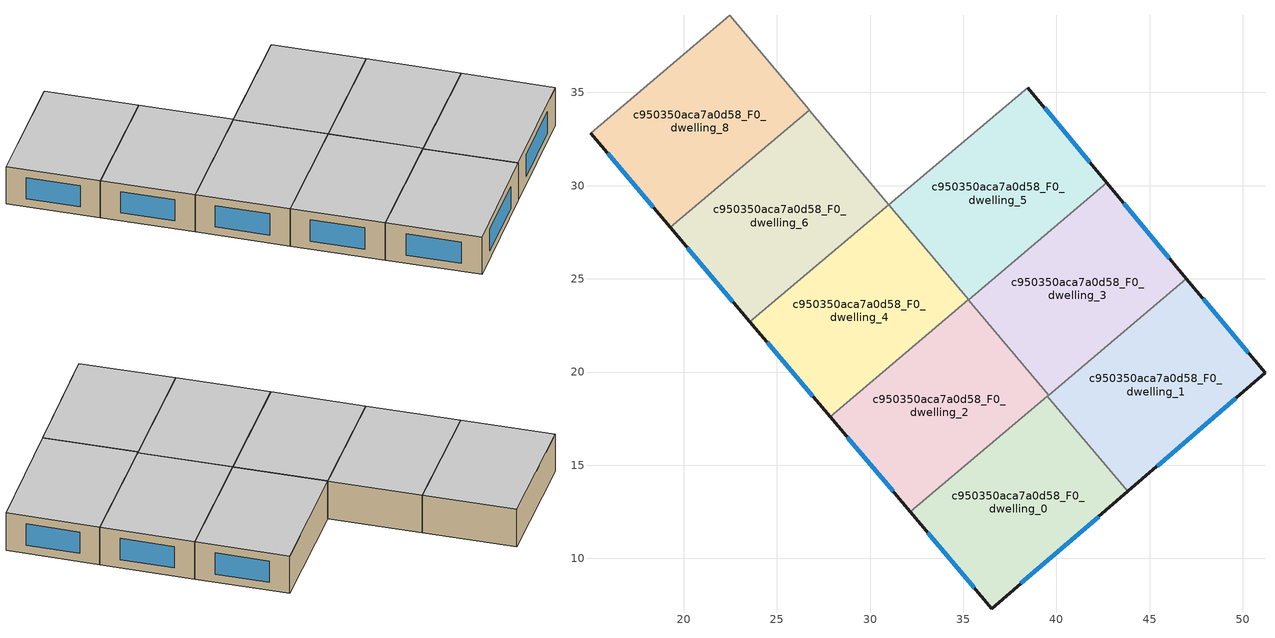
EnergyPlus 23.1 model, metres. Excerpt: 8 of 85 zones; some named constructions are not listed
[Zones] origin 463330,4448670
c950350aca7a0d58_F0_dwelling_0
 floor ground (EU_floor_Construction): 39.5,18.7 43.82,13.59 36.54,7.31 32.16,12.5 z0
 wall outside (EU_wall_Construction): 32.16,12.5 36.54,7.31 43.82,13.59 z0:3
 wall to c950350aca7a0d58_F0_dwelling_1 (EU_wall_Construction): 43.82,13.59 39.5,18.7 z0:3
 wall to c950350aca7a0d58_F0_dwelling_2 (EU_wall_Construction): 39.5,18.7 32.16,12.5 z0:3
 window (EU_Window_Construction): 38.1,8.66 42.26,12.25 / 33.1,11.39 35.6,8.42 z0.64:2.36
 ceiling to c950350aca7a0d58_F1_dwelling_0 (EU_floor_Construction): 43.82,13.59 39.5,18.7 32.16,12.5 36.54,7.31 z3
c950350aca7a0d58_F0_dwelling_1
 floor ground (EU_floor_Construction): 46.98,25.02 51.19,19.95 43.82,13.59 39.5,18.7 z0
 wall outside (EU_wall_Construction): 43.82,13.59 51.19,19.95 46.98,25.02 z0:3
 wall to c950350aca7a0d58_F0_dwelling_3 (EU_wall_Construction): 46.98,25.02 39.58,18.77 z0:3
 wall to c950350aca7a0d58_F0_dwelling_2 (EU_wall_Construction): 39.58,18.77 39.5,18.7 z0:3
 window (EU_Window_Construction): 45.4,14.95 49.61,18.59 / 50.29,21.04 47.88,23.93 z0.64:2.36
 ceiling to c950350aca7a0d58_F1_dwelling_1 (EU_floor_Construction): 51.19,19.95 46.98,25.02 39.5,18.7 43.82,13.59 z3
c950350aca7a0d58_F0_dwelling_2
 floor ground (EU_floor_Construction): 35.27,23.87 39.58,18.77 32.16,12.5 27.85,17.6 z0
 wall outside (EU_wall_Construction): 27.85,17.6 32.16,12.5 z0:3
 wall to c950350aca7a0d58_F0_dwelling_3 (EU_wall_Construction): 39.58,18.77 35.27,23.87 z0:3
 wall to c950350aca7a0d58_F0_dwelling_4 (EU_wall_Construction): 35.27,23.87 27.85,17.6 z0:3
 window (EU_Window_Construction): 28.78,16.51 31.24,13.59 z0.64:2.36
 ceiling to c950350aca7a0d58_F1_dwelling_2 (EU_floor_Construction): 39.58,18.77 35.27,23.87 27.85,17.6 32.16,12.5 z3
c950350aca7a0d58_F0_dwelling_3
 floor ground (EU_floor_Construction): 42.71,30.15 46.98,25.02 39.58,18.77 35.27,23.87 z0
 wall outside (EU_wall_Construction): 46.98,25.02 42.71,30.15 z0:3
 wall to c950350aca7a0d58_F0_dwelling_5 (EU_wall_Construction): 42.71,30.15 35.29,23.88 z0:3
 wall to c950350aca7a0d58_F0_dwelling_4 (EU_wall_Construction): 35.29,23.88 35.27,23.86 z0:3
 window (EU_Window_Construction): 46.07,26.11 43.63,29.05 z0.64:2.36
 ceiling to c950350aca7a0d58_F1_dwelling_3 (EU_floor_Construction): 46.98,25.02 42.71,30.15 35.27,23.87 39.58,18.77 z3
c950350aca7a0d58_F0_dwelling_4
 floor ground (EU_floor_Construction): 31,28.97 35.29,23.88 27.85,17.6 23.56,22.68 z0
 wall outside (EU_wall_Construction): 23.56,22.68 27.85,17.6 z0:3
 wall to c950350aca7a0d58_F0_dwelling_5 (EU_wall_Construction): 35.29,23.88 31,28.97 z0:3
 wall to c950350aca7a0d58_F0_dwelling_6 (EU_wall_Construction): 31,28.97 23.56,22.68 z0:3
 window (EU_Window_Construction): 24.48,21.59 26.93,18.69 z0.64:2.36
 ceiling to c950350aca7a0d58_F1_dwelling_4 (EU_floor_Construction): 35.29,23.88 31,28.97 23.56,22.68 27.85,17.6 z3
c950350aca7a0d58_F0_dwelling_5
 floor ground (EU_floor_Construction): 38.46,35.26 42.71,30.15 35.29,23.88 31,28.97 z0
 wall outside (EU_wall_Construction): 42.71,30.15 38.46,35.26 z0:3
 wall to c950350aca7a0d58_F0_dwelling_7 (EU_wall_Construction): 38.46,35.26 31.02,28.98 z0:3
 wall to c950350aca7a0d58_F0_dwelling_6 (EU_wall_Construction): 31.02,28.98 31,28.97 z0:3
 window (EU_Window_Construction): 41.8,31.24 39.37,34.17 z0.64:2.36
 ceiling to c950350aca7a0d58_F1_dwelling_5 (EU_floor_Construction): 42.71,30.15 38.46,35.26 31,28.97 35.29,23.88 z3
c950350aca7a0d58_F0_dwelling_6
 floor ground (EU_floor_Construction): 26.73,34.05 31.02,28.98 23.56,22.68 19.28,27.76 z0
 wall outside (EU_wall_Construction): 19.28,27.76 23.56,22.68 z0:3
 wall to c950350aca7a0d58_F0_dwelling_7 (EU_wall_Construction): 31.02,28.98 26.73,34.05 z0:3
 wall to c950350aca7a0d58_F0_dwelling_8 (EU_wall_Construction): 26.73,34.05 19.28,27.76 z0:3
 window (EU_Window_Construction): 20.19,26.67 22.64,23.77 z0.64:2.36
 ceiling to c950350aca7a0d58_F1_dwelling_6 (EU_floor_Construction): 31.02,28.98 26.73,34.05 19.28,27.76 23.56,22.68 z3
c950350aca7a0d58_F0_dwelling_8
 floor ground (EU_floor_Construction): 22.48,39.13 26.75,34.07 19.28,27.76 15,32.82 z0
 wall outside (EU_wall_Construction): 15,32.82 19.28,27.76 z0:3
 wall to c950350aca7a0d58_F0_dwelling_9 (EU_wall_Construction): 26.75,34.07 22.48,39.13 z0:3
 wall to c950350aca7a0d58_F0_dwelling_10 (EU_wall_Construction): 22.48,39.13 15,32.82 z0:3
 wall to c950350aca7a0d58_F0_dwelling_7 (EU_wall_Construction): 26.73,34.05 26.75,34.07 z0:3
 window (EU_Window_Construction): 15.92,31.73 18.36,28.84 z0.64:2.36
 ceiling to c950350aca7a0d58_F1_dwelling_8 (EU_floor_Construction): 26.75,34.07 22.48,39.13 15,32.82 19.28,27.76 z3
[SCHEDULE:FILE] Column Number=1; Rows to Skip at Top=0; Number of Hours of Data=8760; Column Separator=Comma; Interpolate to Timestep=No; Minutes per Item=60; Adjust Schedule for Daylight Savings=Yes
Name | File
EU_Step8_GainSchedule_c950350aca7a0d58_F3_dwelling_9_f000 | ../../schedules/c950350aca7a0d58/c950350aca7a0d58_F3_dwelling_9_f000_gain.csv
EU_Step8_GainSchedule_c950350aca7a0d58_F3_dwelling_10_f000 | ../../schedules/c950350aca7a0d58/c950350aca7a0d58_F3_dwelling_10_f000_gain.csv
EU_Step8_GainSchedule_c950350aca7a0d58_F3_dwelling_11_f000 | ../../schedules/c950350aca7a0d58/c950350aca7a0d58_F3_dwelling_11_f000_gain.csv
EU_Step8_GainSchedule_c950350aca7a0d58_F3_dwelling_12_f000 | ../../schedules/c950350aca7a0d58/c950350aca7a0d58_F3_dwelling_12_f000_gain.csv
EU_Step8_GainSchedule_c950350aca7a0d58_F3_dwelling_13_f000 | ../../schedules/c950350aca7a0d58/c950350aca7a0d58_F3_dwelling_13_f000_gain.csv
EU_Step8_GainSchedule_c950350aca7a0d58_F3_dwelling_14_f000 | ../../schedules/c950350aca7a0d58/c950350aca7a0d58_F3_dwelling_14_f000_gain.csv
EU_Step8_GainSchedule_c950350aca7a0d58_F3_dwelling_15_f000 | ../../schedules/c950350aca7a0d58/c950350aca7a0d58_F3_dwelling_15_f000_gain.csv
EU_Step8_GainSchedule_c950350aca7a0d58_F3_dwelling_16_f000 | ../../schedules/c950350aca7a0d58/c950350aca7a0d58_F3_dwelling_16_f000_gain.csv
